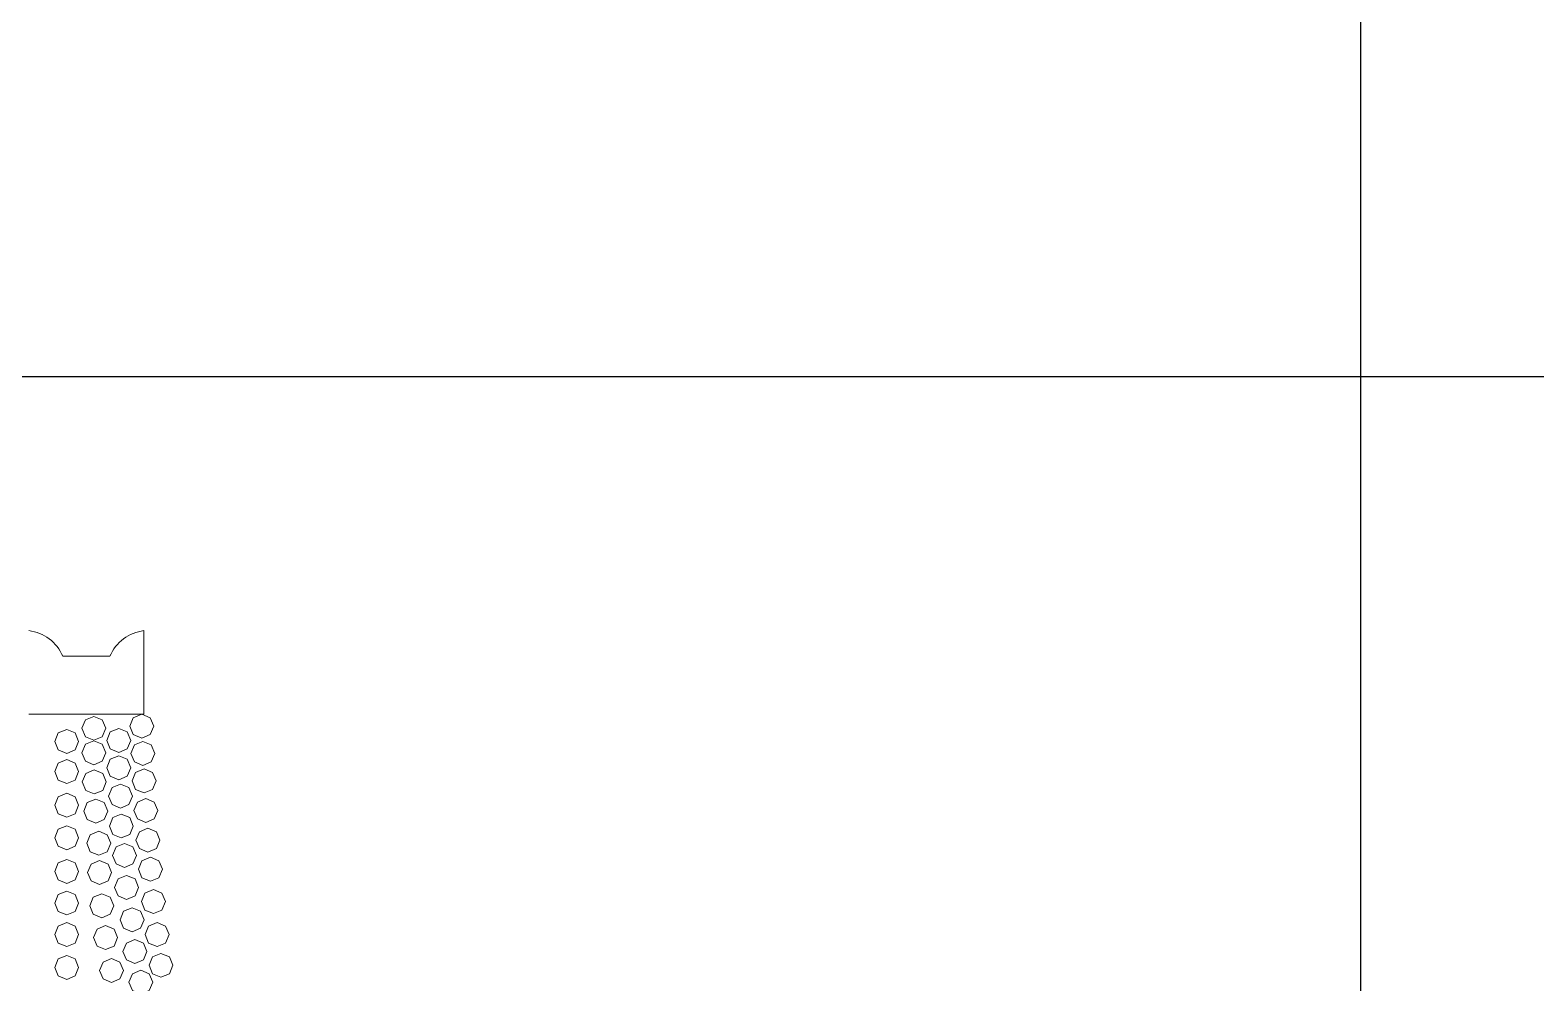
# Model space of a CAD drawing. Header units: inches. Extents: x 193287 to 241687, y 437648 to 550079.
# Drawn here: x 234448 to 234699.5, y 463353.1 to 463512.1 of the extents above; entities that cross this region are included whole.
import ezdxf

# ---------------------------------------------------------------- set-up
doc = ezdxf.new("R2010")
doc.units = ezdxf.units.IN
doc.header["$MEASUREMENT"] = 0
doc.linetypes.add('HIDDEN', pattern=[0.375, 0.25, -0.125])
for name, color, linetype in [('CQ Light Elevation', 4, 'Continuous'), ('CQ SPOT DETAIL DIMENSION', 9, 'Continuous'), ('CQ-legend tex box', 3, 'Continuous')]:
    doc.layers.add(name, color=color, linetype=linetype)
doc.layers.add('Glass', color=4, linetype='Continuous', lineweight=0)

# ---------------------------------------------------------------- blocks, each defined once
blk = doc.blocks.new('crystal ch 21')
at = {"layer": 'Glass', "color": 193, "lineweight": 0}
blk.add_lwpolyline([(38666.9, 39996.8, -0.268728), (38689.6, 39979.7), (38721.1, 39979.7, -0.268741), (38743.8, 39996.8), (38743.8, 39941), (38666.9, 39941)], format="xyb", dxfattribs=at)
for points in [[(38742.4, 39941), (38736.7, 39938.7), (38734.4, 39933), (38736.7, 39927.4), (38742.4, 39925), (38748, 39927.4), (38750.4, 39933), (38748, 39938.7)], [(38692.2, 39930.8), (38686.6, 39928.5), (38684.2, 39922.8), (38686.6, 39917.2), (38692.2, 39914.8), (38697.9, 39917.2), (38700.2, 39922.8), (38697.9, 39928.5)], [(38710.3, 39939.6), (38704.7, 39937.3), (38702.3, 39931.6), (38704.7, 39926), (38710.3, 39923.6), (38716, 39926), (38718.3, 39931.6), (38716, 39937.3)], [(38727, 39931.5), (38721.3, 39929.2), (38719, 39923.5), (38721.3, 39917.9), (38727, 39915.5), (38732.6, 39917.9), (38735, 39923.5), (38732.6, 39929.2)], [(38710.3, 39923.3), (38704.7, 39921), (38702.3, 39915.3), (38704.7, 39909.6), (38710.3, 39907.3), (38716, 39909.6), (38718.3, 39915.3), (38716, 39921)], [(38743, 39922.9), (38737.4, 39920.6), (38735, 39914.9), (38737.4, 39909.3), (38743, 39906.9), (38748.7, 39909.3), (38751, 39914.9), (38748.7, 39920.6)], [(38692.2, 39910.7), (38686.6, 39908.3), (38684.2, 39902.7), (38686.6, 39897), (38692.2, 39894.7), (38697.9, 39897), (38700.2, 39902.7), (38697.9, 39908.3)], [(38727, 39913.3), (38721.3, 39911), (38719, 39905.3), (38721.3, 39899.6), (38727, 39897.3), (38732.6, 39899.6), (38735, 39905.3), (38732.6, 39911)], [(38710.6, 39903.8), (38705, 39901.5), (38702.6, 39895.8), (38705, 39890.2), (38710.6, 39887.8), (38716.3, 39890.2), (38718.6, 39895.8), (38716.3, 39901.5)], [(38743.9, 39904.5), (38738.2, 39902.1), (38735.9, 39896.5), (38738.2, 39890.8), (38743.9, 39888.5), (38749.5, 39890.8), (38751.9, 39896.5), (38749.5, 39902.1)], [(38728.1, 39894.4), (38722.5, 39892), (38720.1, 39886.4), (38722.5, 39880.7), (38728.1, 39878.4), (38733.8, 39880.7), (38736.1, 39886.4), (38733.8, 39892)], [(38692.2, 39888.3), (38686.6, 39885.9), (38684.2, 39880.3), (38686.6, 39874.6), (38692.2, 39872.3), (38697.9, 39874.6), (38700.2, 39880.3), (38697.9, 39885.9)], [(38711.6, 39884.4), (38706, 39882), (38703.6, 39876.4), (38706, 39870.7), (38711.6, 39868.4), (38717.3, 39870.7), (38719.6, 39876.4), (38717.3, 39882)], [(38745, 39884.7), (38739.4, 39882.4), (38737, 39876.7), (38739.4, 39871.1), (38745, 39868.7), (38750.7, 39871.1), (38753, 39876.7), (38750.7, 39882.4)], [(38728.7, 39874.4), (38723.1, 39872.1), (38720.7, 39866.4), (38723.1, 39860.7), (38728.7, 39858.4), (38734.4, 39860.7), (38736.7, 39866.4), (38734.4, 39872.1)], [(38692.2, 39866.5), (38686.6, 39864.2), (38684.2, 39858.5), (38686.6, 39852.9), (38692.2, 39850.5), (38697.9, 39852.9), (38700.2, 39858.5), (38697.9, 39864.2)], [(38713.7, 39862.9), (38708, 39860.5), (38705.7, 39854.9), (38708, 39849.2), (38713.7, 39846.9), (38719.3, 39849.2), (38721.7, 39854.9), (38719.3, 39860.5)], [(38746.4, 39864.9), (38740.8, 39862.6), (38738.4, 39856.9), (38740.8, 39851.3), (38746.4, 39848.9), (38752.1, 39851.3), (38754.4, 39856.9), (38752.1, 39862.6)], [(38730.9, 39854.8), (38725.2, 39852.5), (38722.9, 39846.8), (38725.2, 39841.2), (38730.9, 39838.8), (38736.5, 39841.2), (38738.9, 39846.8), (38736.5, 39852.5)], [(38692.2, 39844.1), (38686.6, 39841.8), (38684.2, 39836.1), (38686.6, 39830.5), (38692.2, 39828.1), (38697.9, 39830.5), (38700.2, 39836.1), (38697.9, 39841.8)], [(38714.2, 39843.4), (38708.6, 39841), (38706.2, 39835.4), (38708.6, 39829.7), (38714.2, 39827.4), (38719.9, 39829.7), (38722.2, 39835.4), (38719.9, 39841)], [(38748.1, 39845.5), (38742.4, 39843.2), (38740.1, 39837.5), (38742.4, 39831.8), (38748.1, 39829.5), (38753.7, 39831.8), (38756.1, 39837.5), (38753.7, 39843.2)], [(38732.2, 39833.4), (38726.6, 39831.1), (38724.2, 39825.4), (38726.6, 39819.8), (38732.2, 39817.4), (38737.9, 39819.8), (38740.2, 39825.4), (38737.9, 39831.1)], [(38692.2, 39823), (38686.6, 39820.7), (38684.2, 39815), (38686.6, 39809.4), (38692.2, 39807), (38697.9, 39809.4), (38700.2, 39815), (38697.9, 39820.7)], [(38715.7, 39821.2), (38710, 39818.9), (38707.7, 39813.2), (38710, 39807.6), (38715.7, 39805.2), (38721.3, 39807.6), (38723.7, 39813.2), (38721.3, 39818.9)], [(38750.2, 39824), (38744.5, 39821.6), (38742.2, 39816), (38744.5, 39810.3), (38750.2, 39808), (38755.8, 39810.3), (38758.2, 39816), (38755.8, 39821.6)], [(38735.9, 39811.8), (38730.2, 39809.5), (38727.9, 39803.8), (38730.2, 39798.1), (38735.9, 39795.8), (38741.5, 39798.1), (38743.9, 39803.8), (38741.5, 39809.5)], [(38692.2, 39801.9), (38686.6, 39799.6), (38684.2, 39793.9), (38686.6, 39788.3), (38692.2, 39785.9), (38697.9, 39788.3), (38700.2, 39793.9), (38697.9, 39799.6)], [(38718.2, 39799.9), (38712.6, 39797.5), (38710.2, 39791.9), (38712.6, 39786.2), (38718.2, 39783.9), (38723.9, 39786.2), (38726.2, 39791.9), (38723.9, 39797.5)], [(38752.6, 39801.9), (38746.9, 39799.6), (38744.6, 39793.9), (38746.9, 39788.3), (38752.6, 39785.9), (38758.3, 39788.3), (38760.6, 39793.9), (38758.3, 39799.6)], [(38737.8, 39790.7), (38732.2, 39788.3), (38729.8, 39782.7), (38732.2, 39777), (38737.8, 39774.7), (38743.5, 39777), (38745.8, 39782.7), (38743.5, 39788.3)], [(38692.2, 39780), (38686.6, 39777.7), (38684.2, 39772), (38686.6, 39766.4), (38692.2, 39764), (38697.9, 39766.4), (38700.2, 39772), (38697.9, 39777.7)], [(38755.2, 39781.4), (38749.5, 39779), (38747.2, 39773.4), (38749.5, 39767.7), (38755.2, 39765.4), (38760.8, 39767.7), (38763.2, 39773.4), (38760.8, 39779)], [(38722.1, 39777.9), (38716.5, 39775.6), (38714.1, 39769.9), (38716.5, 39764.3), (38722.1, 39761.9), (38727.8, 39764.3), (38730.1, 39769.9), (38727.8, 39775.6)], [(38741.7, 39770.2), (38736.1, 39767.8), (38733.7, 39762.2), (38736.1, 39756.5), (38741.7, 39754.2), (38747.4, 39756.5), (38749.7, 39762.2), (38747.4, 39767.8)]]:
    blk.add_lwpolyline(points, close=True, dxfattribs=at)
blk = doc.blocks.new('SMDS')
at = {"layer": 'CQ-legend tex box'}
for p, q in [((385062.61, 480186.07), (385062.59, 476464.25)), ((384632.87, 477257.76), (386097.22, 477257.76))]:
    blk.add_line(p, q, dxfattribs=at)
at = {"layer": 'CQ Light Elevation', "linetype": 'HIDDEN', "xscale": 0.25, "yscale": 0.25, "zscale": 0.25}
blk.add_blockref('crystal ch 21', (375173.47, 467216.17), dxfattribs=at)

msp = doc.modelspace()

# ---------------------------------------------------------------- block references
at = {"layer": 'CQ SPOT DETAIL DIMENSION'}
msp.add_blockref('SMDS', (-150392.368, -13803.482), dxfattribs=at)

doc.saveas('drawing.dxf')
